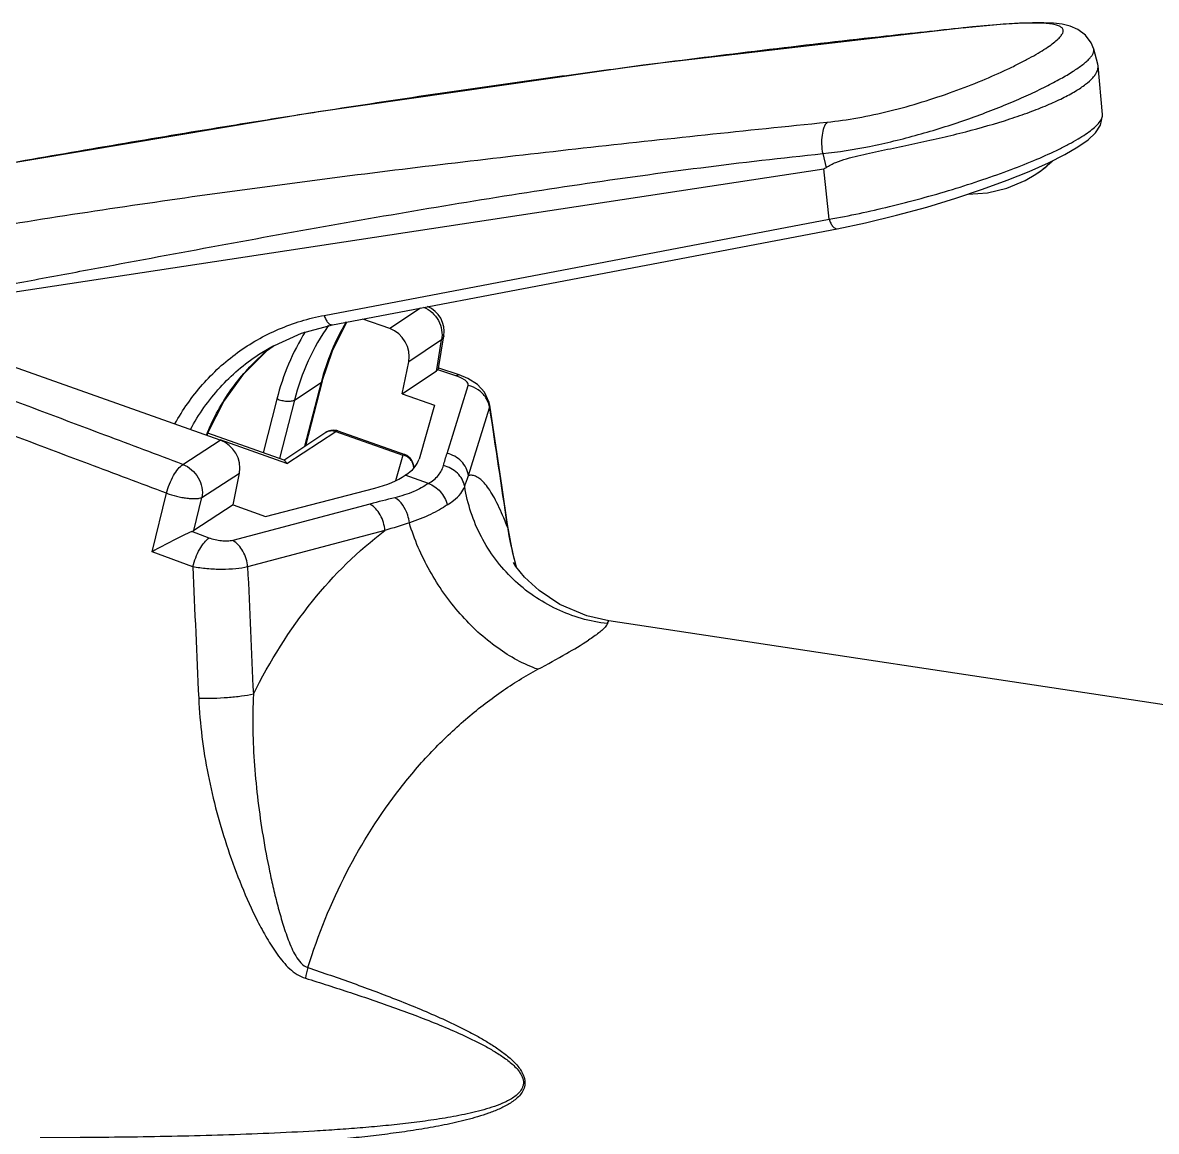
# Model space of a CAD drawing. Extents: x -7342 to 109, y -2713 to 214.
# Drawn here: x -5411.62 to -5369.7, y -2399 to -2358 of the extents above; entities that cross this region are included whole.
import ezdxf

# ---------------------------------------------------------------- set-up
doc = ezdxf.new("R2010")
doc.units = 0
doc.header["$LTSCALE"] = 7
doc.layers.get('0').update_dxf_attribs({"color": 2, "linetype": 'CONTINUOUS'})

msp = doc.modelspace()

# ---------------------------------------------------------------- linework, layer by layer
at = {"color": 7, "linetype": 'Continuous'}
for p, q in [((-5376.53783, -2358.16566), (-5376.84071, -2358.19765)), ((-5376.53783, -2358.16566), (-5376.84035, -2358.19678)), ((-5376.53783, -2358.16566), (-5376.4985, -2358.15775)), ((-5376.49762, -2358.16156), (-5376.53783, -2358.16566)), ((-5371.86361, -2359.53788), (-5372.01603, -2358.97982)), ((-5388.30752, -2359.53455), (-5389.25678, -2359.66075)), ((-5388.3075, -2359.53375), (-5389.25677, -2359.65773)), ((-5371.85289, -2359.59741), (-5371.8636, -2359.53792)), ((-5371.69109, -2361.3942), (-5371.8529, -2359.59738)), ((-5382.03468, -2362.84447), (-5381.90688, -2363.36561)), ((-5417.42196, -2368.78898), (-5381.9896, -2363.4021)), ((-5381.79728, -2365.26881), (-5381.9896, -2363.4021)), ((-5374.39837, -2363.50124), (-5373.68813, -2363.18324)), ((-5374.13963, -2363.59241), (-5374.15884, -2363.60498)), ((-5400.4682, -2368.82344), (-5381.79728, -2365.26881)), ((-5400.16679, -2369.17292), (-5381.49587, -2365.61828)), ((-5404.31631, -2373.4371), (-5418.38056, -2368.44899)), ((-5396.90932, -2368.55275), (-5398.04866, -2369.31141)), ((-5398.04866, -2369.31141), (-5399.0426, -2368.95889)), ((-5396.13452, -2369.73093), (-5397.34507, -2370.53701)), ((-5396.29876, -2370.75769), (-5396.13452, -2369.73093)), ((-5396.24025, -2370.78461), (-5396.0476, -2369.58041)), ((-5402.33326, -2369.94806), (-5402.40881, -2369.99779)), ((-5402.90247, -2370.27681), (-5402.89535, -2370.27211)), ((-5397.58704, -2371.72083), (-5397.34507, -2370.53701)), ((-5397.58704, -2371.72083), (-5396.31763, -2370.87556)), ((-5396.31763, -2370.87556), (-5396.29877, -2370.7577)), ((-5396.26998, -2370.83414), (-5396.24047, -2370.78601)), ((-5395.60849, -2371.05718), (-5396.26998, -2370.83414)), ((-5395.48251, -2371.02462), (-5396.23534, -2370.77079)), ((-5395.48272, -2371.02455), (-5395.60849, -2371.05718)), ((-5395.16539, -2371.15374), (-5395.48273, -2371.02456)), ((-5401.57479, -2371.96077), (-5400.58734, -2371.31078)), ((-5400.58734, -2371.31078), (-5401.20113, -2373.6702)), ((-5400.54302, -2371.2553), (-5401.16506, -2373.64646)), ((-5400.54302, -2371.25531), (-5400.58734, -2371.31078)), ((-5395.92926, -2373.92736), (-5395.14802, -2371.41702)), ((-5394.80651, -2371.37843), (-5395.16539, -2371.15374)), ((-5397.58704, -2371.72083), (-5396.39524, -2372.14352)), ((-5402.22226, -2371.92112), (-5402.72695, -2373.90608)), ((-5401.57479, -2371.96077), (-5402.12379, -2374.12)), ((-5396.39524, -2372.14352), (-5396.96361, -2374.13661)), ((-5395.13752, -2374.75109), (-5394.35628, -2372.24075)), ((-5394.34948, -2372.14384), (-5394.36875, -2372.04511)), ((-5394.35628, -2372.24075), (-5394.34946, -2372.14395)), ((-5401.96825, -2374.17516), (-5400.40957, -2373.14916)), ((-5401.85319, -2374.30409), (-5400.04332, -2373.11274)), ((-5400.04332, -2373.11274), (-5397.56695, -2373.99102)), ((-5399.96753, -2373.09556), (-5397.49116, -2373.97384)), ((-5405.69739, -2374.33699), (-5404.31631, -2373.4371)), ((-5401.94718, -2374.18264), (-5404.77228, -2373.18067)), ((-5401.85319, -2374.30409), (-5404.31423, -2373.43124)), ((-5397.56695, -2373.99102), (-5397.83434, -2374.93935)), ((-5404.9904, -2375.56032), (-5403.60542, -2374.65789)), ((-5403.83792, -2375.83547), (-5403.60542, -2374.65789)), ((-5396.61938, -2375.03931), (-5397.47852, -2374.7346)), ((-5402.64611, -2376.25817), (-5398.60364, -2375.21615)), ((-5406.83061, -2377.5625), (-5406.30027, -2375.40142)), ((-5405.29024, -2376.78179), (-5404.9904, -2375.56032)), ((-5403.83792, -2375.83547), (-5405.29024, -2376.78179)), ((-5398.77963, -2375.80362), (-5403.85457, -2377.14811)), ((-5403.83792, -2375.83547), (-5402.64611, -2376.25817)), ((-5404.72793, -2377.06006), (-5405.36511, -2376.82102)), ((-5398.2267, -2376.78454), (-5403.30164, -2378.12904)), ((-5393.71186, -2376.56), (-5393.69768, -2376.65515)), ((-5393.69768, -2376.65515), (-5393.69107, -2376.55691)), ((-5393.69107, -2376.55691), (-5393.69108, -2376.55685)), ((-5393.49154, -2377.62234), (-5393.69108, -2376.55685)), ((-5405.33056, -2378.12536), (-5406.83061, -2377.5625)), ((-5393.35389, -2378.13876), (-5393.49154, -2377.62234)), ((-5329.14005, -2389.30239), (-5389.94299, -2380.12354))]:
    msp.add_line(p, q, dxfattribs=at)
for points in [[(-5372.01584, -2358.98054), (-5372.10587, -2358.75116), (-5372.32401, -2358.45782), (-5372.60097, -2358.25204), (-5372.88981, -2358.12871), (-5373.18305, -2358.0581), (-5373.49967, -2358.01843), (-5373.85927, -2358.00033), (-5374.27538, -2358.00051), (-5374.75593, -2358.01781), (-5375.30301, -2358.05167), (-5375.9134, -2358.1014), (-5376.4985, -2358.15775)], [(-5376.49849, -2358.15775), (-5388.67522, -2359.57742), (-5400.92611, -2361.33292), (-5412.90719, -2363.3429)], [(-5373.68813, -2363.18324), (-5373.0859, -2362.87885), (-5372.5991, -2362.59337), (-5372.22557, -2362.32724), (-5371.95126, -2362.06884), (-5371.76219, -2361.7844), (-5371.68842, -2361.44326), (-5371.69124, -2361.39275)], [(-5374.13963, -2363.59241), (-5374.02195, -2363.51221), (-5373.75401, -2363.30785), (-5373.51609, -2363.09629)], [(-5381.49589, -2365.61828), (-5380.44924, -2365.40036), (-5379.30518, -2365.12392), (-5378.18659, -2364.81853), (-5377.11917, -2364.49506), (-5376.12271, -2364.16273), (-5375.21221, -2363.82935), (-5374.39837, -2363.50124)], [(-5376.65556, -2364.34044), (-5375.9483, -2364.28753), (-5375.22519, -2364.11504), (-5374.55388, -2363.83456), (-5374.15884, -2363.60498)], [(-5402.90237, -2370.27677), (-5402.4499, -2370.00105), (-5401.30816, -2369.48233), (-5400.16677, -2369.17292)], [(-5400.54301, -2371.25531), (-5400.16857, -2370.13177), (-5399.63621, -2369.0719)], [(-5403.44533, -2370.98667), (-5402.56212, -2370.11201), (-5402.35581, -2369.95831)], [(-5404.80059, -2373.26534), (-5404.75954, -2373.14257), (-5404.18284, -2372.00438), (-5403.44533, -2370.98667)], [(-5394.36875, -2372.04511), (-5394.53721, -2371.66794), (-5394.80651, -2371.37843)], [(-5393.69107, -2376.55691), (-5393.90815, -2375.10099), (-5394.34961, -2372.14293)], [(-5389.94309, -2380.12353), (-5390.76242, -2379.93566), (-5391.76167, -2379.51282), (-5392.52706, -2379.00274), (-5393.06387, -2378.49978), (-5393.38028, -2378.10591), (-5393.47636, -2377.95846)]]:
    msp.add_lwpolyline(points, dxfattribs=at)
for centre, radius, start, end in [((-5321.15051, -2872.46975), 517.31942, 98.8051856, 98.9641402), ((-5376.23805, -2360.41019), 3.81181, 303.40173, 313.988763), ((-5397.03505, -2369.42259), 0.99996, 350.924344, 67.73095), ((-5397.70535, -2375.92835), 7.57828, 128.068687, 132.571588), ((-5396.46683, -2370.6509), 0.26969, 303.5894, 308.335596), ((-5395.24671, -2372.36886), 0.8996, 8.187065, 13.73235), ((-5400.13472, -2373.56666), 0.49986, 78.623365, 123.354024), ((-5400.13462, -2373.56719), 0.50035, 70.49161, 78.646378), ((-5397.67935, -2374.51942), 0.54022, 70.934565, 77.990757), ((-5397.67895, -2374.51869), 0.5394, 64.275181, 70.949062), ((-5397.65823, -2374.44504), 0.49993, 357.117761, 70.458561), ((-5375.22146, -2465.07413), 92.32666, 104.1941699, 104.7831296), ((-5383.72284, -2421.24199), 46.76352, 106.905239, 108.068462), ((-5404.73335, -2380.78556), 11.78326, 20.966551, 22.331143), ((-5405.95468, -2381.25568), 13.09194, 20.573055, 20.975166), ((-5375.06801, -2373.25832), 18.94111, 194.317184, 194.877878), ((-5396.75531, -2394.17878), 4.48915, 164.019217, 169.192614)]:
    msp.add_arc(centre, radius, start, end, dxfattribs=at)
for centre, major_axis, ratio, start_param, end_param in [((-5398.23542, -2370.2219), (0.54083, -0.84117), 0.86944899, 0.72795038, 2.29806148), ((-5404.49577, -2374.34278), (0.56001, -0.82853), 0.86286238, 0.70805864, 2.27816973), ((-5402.78879, -2372.85178), (5.8377, -1.23434), 0.35403294, 5.92348137, 6.25857187), ((-5402.78765, -2372.85103), (5.86136, -1.11666), 0.39937224, 5.5803465, 5.915437)]:
    msp.add_ellipse(centre, major_axis=major_axis, ratio=ratio, start_param=start_param, end_param=end_param, dxfattribs=at)
for points, knots in [([(-5381.87492, -2361.6788), (-5381.4941, -2361.63995), (-5380.71373, -2361.52652), (-5379.54035, -2361.27332), (-5378.36361, -2360.94599), (-5377.22792, -2360.56589), (-5376.17383, -2360.15708), (-5375.36687, -2359.80133), (-5374.78952, -2359.51994), (-5374.41318, -2359.32345), (-5374.08108, -2359.13631), (-5373.79598, -2358.96055), (-5373.56012, -2358.79793), (-5373.3755, -2358.64976), (-5373.25744, -2358.53208), (-5373.19306, -2358.44408), (-5373.15447, -2358.37321), (-5373.13744, -2358.30007), (-5373.15584, -2358.23545), (-5373.1846, -2358.19384), (-5373.2276, -2358.15752), (-5373.30988, -2358.11178), (-5373.45125, -2358.06906), (-5373.66239, -2358.03578), (-5373.92739, -2358.0168), (-5374.2445, -2358.01139), (-5374.76471, -2358.02215), (-5375.52199, -2358.06898), (-5376.15523, -2358.12675), (-5376.49762, -2358.16156)], [0, 0, 0, 0, 6157.79070261, 12671.02456644, 19298.68923152, 25796.15423808, 31928.67780129, 37480.0886699, 39977.17165855, 42259.60086753, 44308.60557631, 46108.18437172, 47645.84210589, 48913.98088913, 49913.02905223, 50316.47893424, 50661.62433408, 51213.81772683, 51461.72454458, 51721.62988684, 52015.70521975, 52359.4879808, 53229.53565547, 54371.56858624, 55795.48953451, 57498.96873847, 59472.38044065, 64164.14069138, 69700.54997335, 69700.54997335, 69700.54997335, 69700.54997335]), ([(-5376.84035, -2358.19678), (-5377.79298, -2358.29512), (-5381.61964, -2358.70316), (-5385.44082, -2359.16235), (-5388.3075, -2359.53375)], [0, 0, 0, 0, 1621.67663608, 6516.43293964, 6516.43293964, 6516.43293964, 6516.43293964]), ([(-5382.03468, -2362.84447), (-5381.45483, -2362.78133), (-5380.26676, -2362.59026), (-5378.50008, -2362.16233), (-5377.04171, -2361.70478), (-5375.92541, -2361.29728), (-5375.15207, -2360.98825), (-5374.4423, -2360.67888), (-5373.80724, -2360.37635), (-5373.25675, -2360.08746), (-5372.79958, -2359.8181), (-5372.48385, -2359.60244), (-5372.28629, -2359.44061), (-5372.17521, -2359.33463), (-5372.09153, -2359.23618), (-5372.03542, -2359.14489), (-5372.0072, -2359.05965), (-5372.0094, -2359.0045), (-5372.01584, -2358.98054)], [0, 0, 0, 0, 6701.11442977, 13802.99549242, 20868.1555793, 24248.1453995, 27453.94944369, 30434.40047, 33141.94794048, 35533.94018197, 37574.26975793, 39235.8189367, 39919.97200113, 40506.23207455, 40997.41547052, 41400.56018302, 41730.502159, 42015.46657382, 42015.46657382, 42015.46657382, 42015.46657382]), ([(-5389.25677, -2359.65773), (-5390.18219, -2359.77955), (-5393.88085, -2360.27762), (-5397.57368, -2360.81878), (-5400.33932, -2361.24717)], [0, 0, 0, 0, 1612.53408373, 6447.37724689, 6447.37724689, 6447.37724689, 6447.37724689]), ([(-5381.90688, -2363.36561), (-5381.79835, -2363.28469), (-5381.55053, -2363.15681), (-5381.15187, -2363.02425), (-5380.73304, -2362.91623), (-5380.1533, -2362.78694), (-5379.41236, -2362.63708), (-5378.5175, -2362.45152), (-5377.62717, -2362.25269), (-5376.48936, -2361.9728), (-5375.40857, -2361.66429), (-5374.40822, -2361.32046), (-5373.75541, -2361.06519), (-5373.18624, -2360.80813), (-5372.70935, -2360.55329), (-5372.33204, -2360.30477), (-5372.0892, -2360.0934), (-5371.95604, -2359.92738), (-5371.89093, -2359.81429), (-5371.85433, -2359.70446), (-5371.84982, -2359.63153), (-5371.8529, -2359.59738)], [0, 0, 0, 0, 1828.75481876, 3722.74682559, 5673.29050874, 7667.81882628, 11746.54873337, 15884.12747792, 20013.02806475, 24068.61617833, 31711.85749157, 35184.55717017, 38354.39979433, 41176.94124596, 43616.64782554, 45649.93743769, 47272.01377658, 47937.62240639, 48516.76959213, 49025.61960763, 49488.7983313, 49488.7983313, 49488.7983313, 49488.7983313]), ([(-5373.29384, -2362.67458), (-5373.16853, -2362.61309), (-5372.93239, -2362.49264), (-5372.60481, -2362.30893), (-5372.3243, -2362.13273), (-5372.09324, -2361.96606), (-5371.91197, -2361.80814), (-5371.75821, -2361.63657), (-5371.68308, -2361.48349), (-5371.69111, -2361.39416)], [0, 0, 0, 0, 3810.63341771, 7234.37955127, 10250.86217769, 12845.74350785, 15015.17200349, 16770.12383147, 19218.49507652, 19218.49507652, 19218.49507652, 19218.49507652]), ([(-5417.56904, -2366.38507), (-5416.08526, -2366.1187), (-5413.12267, -2365.60759), (-5407.20387, -2364.67788), (-5399.79801, -2363.66069), (-5390.86126, -2362.61195), (-5384.88115, -2361.98532), (-5381.87492, -2361.6788)], [0, 0, 0, 0, 1712.25758495, 3414.56544917, 6804.98497262, 10202.18564984, 13634.46111052, 13634.46111052, 13634.46111052, 13634.46111052]), ([(-5401.75729, -2361.46883), (-5402.63923, -2361.60795), (-5406.14622, -2362.17041), (-5409.6476, -2362.76777), (-5412.26542, -2363.23372)], [0, 0, 0, 0, 1603.73764306, 6379.78813768, 6379.78813768, 6379.78813768, 6379.78813768]), ([(-5381.87492, -2361.6788), (-5381.92714, -2361.73456), (-5382.01038, -2361.89316), (-5382.073, -2362.17372), (-5382.08549, -2362.50177), (-5382.05806, -2362.73016), (-5382.03468, -2362.84447)], [0, 0, 0, 0, 2196.365054, 5002.82694272, 8230.73002671, 11584.93754123, 11584.93754123, 11584.93754123, 11584.93754123]), ([(-5381.79728, -2365.26881), (-5381.04824, -2365.13776), (-5379.51742, -2364.81078), (-5377.62895, -2364.29573), (-5376.13558, -2363.81748), (-5375.09385, -2363.44679), (-5374.15082, -2363.07171), (-5373.56447, -2362.8074), (-5373.29384, -2362.67458)], [0, 0, 0, 0, 4275.66723933, 8794.67390106, 11000.43341765, 13091.37071615, 15010.54603805, 16705.61339292, 16705.61339292, 16705.61339292, 16705.61339292]), ([(-5417.68086, -2368.69722), (-5416.94099, -2368.56424), (-5415.4614, -2368.29854), (-5413.24376, -2367.89168), (-5411.02757, -2367.47913), (-5408.07317, -2366.9274), (-5404.3794, -2366.23812), (-5398.45883, -2365.16417), (-5392.51633, -2364.17388), (-5386.54076, -2363.34538), (-5383.53908, -2362.99852), (-5382.03468, -2362.84447)], [0, 0, 0, 0, 1465.82420629, 2931.28556107, 4396.44428281, 5861.5026835, 8791.82618876, 11723.38961908, 17594.79890546, 20537.30140592, 23486.14252973, 23486.14252973, 23486.14252973, 23486.14252973]), ([(-5381.90688, -2363.36561), (-5381.92504, -2363.37915), (-5381.95236, -2363.39418), (-5381.98202, -2363.40095), (-5381.9896, -2363.4021)], [0, 0, 0, 0, 4885.79034016, 6539.64205114, 6539.64205114, 6539.64205114, 6539.64205114]), ([(-5381.79728, -2365.26881), (-5381.78222, -2365.32036), (-5381.74663, -2365.41432), (-5381.68319, -2365.51716), (-5381.62472, -2365.57628), (-5381.58191, -2365.60538), (-5381.53846, -2365.62081), (-5381.50927, -2365.62076), (-5381.4959, -2365.61822)], [0, 0, 0, 0, 5430.42224233, 10112.02486282, 12082.8065728, 13799.94969892, 15303.03470002, 16678.75652163, 16678.75652163, 16678.75652163, 16678.75652163]), ([(-5396.79705, -2368.52409), (-5396.68269, -2368.5697), (-5396.46706, -2368.70576), (-5396.23157, -2369.00452), (-5396.10639, -2369.36113), (-5396.10966, -2369.613), (-5396.13452, -2369.73093)], [0, 0, 0, 0, 2858.86906305, 5779.67031031, 8678.26838173, 11476.99111367, 11476.99111367, 11476.99111367, 11476.99111367]), ([(-5405.98959, -2372.83693), (-5405.70356, -2372.31905), (-5405.02473, -2371.34641), (-5403.71676, -2370.15071), (-5402.17832, -2369.27654), (-5401.04665, -2368.9336), (-5400.4682, -2368.82344)], [0, 0, 0, 0, 2873.34258684, 5708.16800834, 8538.07596776, 11397.95808129, 11397.95808129, 11397.95808129, 11397.95808129]), ([(-5400.4682, -2368.82344), (-5400.45313, -2368.875), (-5400.41754, -2368.96896), (-5400.3541, -2369.0718), (-5400.29562, -2369.13093), (-5400.25281, -2369.16002), (-5400.20936, -2369.17544), (-5400.18017, -2369.17539), (-5400.1668, -2369.17285)], [0, 0, 0, 0, 5347.30922849, 9957.19774253, 11897.76084573, 13588.55896291, 15068.58249603, 16423.22589515, 16423.22589515, 16423.22589515, 16423.22589515]), ([(-5400.30694, -2369.19046), (-5400.599, -2369.60159), (-5401.10994, -2370.49224), (-5401.4478, -2371.46107), (-5401.57479, -2371.96077)], [0, 0, 0, 0, 3187.96533148, 6447.180398, 6447.180398, 6447.180398, 6447.180398]), ([(-5399.6526, -2369.06652), (-5399.85951, -2369.41186), (-5400.22561, -2370.14079), (-5400.48409, -2370.91413), (-5400.58734, -2371.31078)], [0, 0, 0, 0, 3196.96201444, 6451.78858258, 6451.78858258, 6451.78858258, 6451.78858258]), ([(-5401.16838, -2369.42953), (-5401.40531, -2369.80966), (-5401.82224, -2370.61707), (-5402.10974, -2371.47866), (-5402.22226, -2371.92112)], [0, 0, 0, 0, 3191.07034976, 6443.62016096, 6443.62016096, 6443.62016096, 6443.62016096]), ([(-5396.0476, -2369.58043), (-5396.04983, -2369.59427), (-5396.06464, -2369.65123), (-5396.10097, -2369.70158), (-5396.13452, -2369.73093)], [0, 0, 0, 0, 1549.99355189, 6478.10865155, 6478.10865155, 6478.10865155, 6478.10865155]), ([(-5405.69739, -2374.33699), (-5406.65897, -2373.97605), (-5410.50306, -2372.5322), (-5414.34589, -2371.08499), (-5417.22681, -2369.99787)], [0, 0, 0, 0, 1600.05581437, 6397.00229516, 6397.00229516, 6397.00229516, 6397.00229516]), ([(-5405.41639, -2373.04026), (-5405.11588, -2372.48447), (-5404.38631, -2371.4465), (-5403.42243, -2370.61996), (-5402.90246, -2370.27682)], [0, 0, 0, 0, 3239.04187521, 6432.73764336, 6432.73764336, 6432.73764336, 6432.73764336]), ([(-5404.82707, -2373.25383), (-5404.60323, -2372.70012), (-5404.04336, -2371.6469), (-5403.26305, -2370.74326), (-5402.83214, -2370.34745)], [0, 0, 0, 0, 3250.86226817, 6435.69354953, 6435.69354953, 6435.69354953, 6435.69354953]), ([(-5406.30027, -2375.40142), (-5407.26212, -2375.04038), (-5411.1073, -2373.59611), (-5414.95122, -2372.14849), (-5417.83296, -2371.06107)], [0, 0, 0, 0, 1600.21151806, 6397.62488859, 6397.62488859, 6397.62488859, 6397.62488859]), ([(-5395.1458, -2371.3714), (-5395.15155, -2371.34115), (-5395.19431, -2371.27592), (-5395.34579, -2371.15825), (-5395.49695, -2371.09479), (-5395.60849, -2371.05718)], [0, 0, 0, 0, 1426.84349021, 3424.62655713, 8879.57447614, 8879.57447614, 8879.57447614, 8879.57447614]), ([(-5394.49311, -2371.87254), (-5394.56482, -2371.75876), (-5394.75916, -2371.55804), (-5395.01471, -2371.44685), (-5395.14802, -2371.41702)], [0, 0, 0, 0, 3221.23405502, 6493.25474359, 6493.25474359, 6493.25474359, 6493.25474359]), ([(-5394.37283, -2372.1553), (-5394.39102, -2372.08074), (-5394.42804, -2371.9835), (-5394.47928, -2371.89447), (-5394.49311, -2371.87254)], [0, 0, 0, 0, 4856.39690702, 6497.33506011, 6497.33506011, 6497.33506011, 6497.33506011]), ([(-5401.57479, -2371.96077), (-5401.58992, -2371.97093), (-5401.62705, -2371.98782), (-5401.71941, -2372.00963), (-5401.86038, -2372.01172), (-5402.04047, -2371.9838), (-5402.16279, -2371.94552), (-5402.22226, -2371.92112)], [0, 0, 0, 0, 1133.63840715, 2506.76192463, 5885.08113151, 9817.04807846, 13817.29710797, 13817.29710797, 13817.29710797, 13817.29710797]), ([(-5400.40954, -2373.14915), (-5400.38385, -2373.13223), (-5400.32763, -2373.10451), (-5400.235, -2373.08434), (-5400.13806, -2373.0862), (-5400.07439, -2373.10172), (-5400.04332, -2373.11274)], [0, 0, 0, 0, 2778.73718749, 5597.08115169, 8488.22322018, 11466.59782724, 11466.59782724, 11466.59782724, 11466.59782724]), ([(-5399.96753, -2373.09556), (-5399.97857, -2373.09164), (-5400.00686, -2373.09184), (-5400.03088, -2373.10455), (-5400.04332, -2373.11274)], [0, 0, 0, 0, 2849.26715456, 6468.07597992, 6468.07597992, 6468.07597992, 6468.07597992]), ([(-5397.49116, -2373.97384), (-5397.5022, -2373.96993), (-5397.53049, -2373.97012), (-5397.55451, -2373.98283), (-5397.56695, -2373.99102)], [0, 0, 0, 0, 2857.52417677, 6486.82540691, 6486.82540691, 6486.82540691, 6486.82540691]), ([(-5395.13752, -2374.75109), (-5395.16536, -2374.55707), (-5395.35841, -2374.17437), (-5395.73149, -2373.97162), (-5395.92926, -2373.92736)], [0, 0, 0, 0, 3195.62948222, 6499.67460938, 6499.67460938, 6499.67460938, 6499.67460938]), ([(-5406.30027, -2375.40142), (-5406.27177, -2375.28661), (-5406.199, -2375.06265), (-5406.05533, -2374.75678), (-5405.89234, -2374.50885), (-5405.76347, -2374.37823), (-5405.69739, -2374.33699)], [0, 0, 0, 0, 3256.47731379, 6462.60666634, 9270.01606406, 11414.32584837, 11414.32584837, 11414.32584837, 11414.32584837]), ([(-5405.69739, -2374.33699), (-5405.46164, -2374.42375), (-5405.05373, -2374.78209), (-5404.94414, -2375.31674), (-5404.9904, -2375.56032)], [0, 0, 0, 0, 3241.94405131, 6441.54214534, 6441.54214534, 6441.54214534, 6441.54214534]), ([(-5401.85319, -2374.30409), (-5401.86534, -2374.27542), (-5401.88511, -2374.23658), (-5401.92019, -2374.19755), (-5401.93833, -2374.18578), (-5401.94718, -2374.18264)], [0, 0, 0, 0, 5267.87629522, 7250.75300626, 8838.37942405, 8838.37942405, 8838.37942405, 8838.37942405]), ([(-5397.16102, -2374.4724), (-5397.16014, -2374.42784), (-5397.17242, -2374.33705), (-5397.23047, -2374.21156), (-5397.32294, -2374.10539), (-5397.4023, -2374.05325), (-5397.44483, -2374.03275)], [0, 0, 0, 0, 2793.01700775, 5639.6915894, 8548.80819999, 11507.42623812, 11507.42623812, 11507.42623812, 11507.42623812]), ([(-5396.61938, -2375.03931), (-5396.4803, -2374.95958), (-5396.29161, -2374.81721), (-5396.12551, -2374.57076), (-5396.07656, -2374.44387), (-5396.05954, -2374.38052)], [0, 0, 0, 0, 4829.00801525, 6911.64146126, 8887.45450655, 8887.45450655, 8887.45450655, 8887.45450655]), ([(-5395.27467, -2375.15214), (-5395.31145, -2374.96754), (-5395.51024, -2374.61004), (-5395.86961, -2374.42205), (-5396.05954, -2374.38052)], [0, 0, 0, 0, 3197.65040079, 6500.5884139, 6500.5884139, 6500.5884139, 6500.5884139]), ([(-5393.8338, -2376.30841), (-5393.93686, -2376.05793), (-5394.09413, -2375.7102), (-5394.33525, -2375.30203), (-5394.50014, -2375.07473), (-5394.66207, -2374.90385), (-5394.82212, -2374.78918), (-5394.98301, -2374.73253), (-5395.08946, -2374.73882), (-5395.13752, -2374.75109)], [0, 0, 0, 0, 7150.05091479, 10045.34353631, 12502.39232575, 14548.45073457, 16235.10133491, 17656.13584781, 18965.6263658, 18965.6263658, 18965.6263658, 18965.6263658]), ([(-5396.61938, -2375.03931), (-5396.78437, -2375.16268), (-5397.19007, -2375.37312), (-5397.62272, -2375.50589), (-5397.86076, -2375.56618)], [0, 0, 0, 0, 2962.12538207, 6492.73852397, 6492.73852397, 6492.73852397, 6492.73852397]), ([(-5396.61982, -2375.03916), (-5396.45104, -2375.09904), (-5396.14025, -2375.31698), (-5395.96573, -2375.65208), (-5395.92306, -2375.83001)], [0, 0, 0, 0, 3214.699251, 6499.34093591, 6499.34093591, 6499.34093591, 6499.34093591]), ([(-5395.92288, -2375.83076), (-5395.84053, -2375.78119), (-5395.6602, -2375.65924), (-5395.42434, -2375.44178), (-5395.30896, -2375.24682), (-5395.27467, -2375.15214)], [0, 0, 0, 0, 2689.18184591, 6080.62680668, 8897.79069145, 8897.79069145, 8897.79069145, 8897.79069145]), ([(-5390.00026, -2380.22373), (-5390.64567, -2380.14963), (-5391.92377, -2379.78439), (-5393.55924, -2378.6538), (-5394.75414, -2377.06158), (-5395.17258, -2375.79642), (-5395.27467, -2375.15214)], [0, 0, 0, 0, 2883.60402837, 5778.04484087, 8677.05213397, 11572.49383988, 11572.49383988, 11572.49383988, 11572.49383988]), ([(-5406.30027, -2375.40142), (-5406.17879, -2375.44482), (-5405.99277, -2375.50357), (-5405.74036, -2375.55627), (-5405.55536, -2375.58537), (-5405.38246, -2375.6014), (-5405.22836, -2375.6022), (-5405.09893, -2375.59228), (-5405.02187, -2375.57448), (-5404.9904, -2375.56032)], [0, 0, 0, 0, 5429.26046605, 8189.116652, 10846.41429103, 13307.94422572, 15490.64900232, 17321.18033329, 18773.86318284, 18773.86318284, 18773.86318284, 18773.86318284]), ([(-5397.32119, -2376.49927), (-5397.33126, -2376.40127), (-5397.40541, -2376.04466), (-5397.62835, -2375.69855), (-5397.86076, -2375.56618)], [0, 0, 0, 0, 1748.37672171, 6495.40037469, 6495.40037469, 6495.40037469, 6495.40037469]), ([(-5398.2267, -2376.78454), (-5398.24071, -2376.58184), (-5398.351, -2376.1996), (-5398.61996, -2375.89275), (-5398.77963, -2375.80362)], [0, 0, 0, 0, 3415.55309536, 6489.42609108, 6489.42609108, 6489.42609108, 6489.42609108]), ([(-5395.92288, -2375.83076), (-5396.01371, -2375.89578), (-5396.214, -2376.02126), (-5396.6742, -2376.26005), (-5397.05425, -2376.40766), (-5397.32119, -2376.49926)], [0, 0, 0, 0, 1917.20965908, 4048.62439183, 8892.53164606, 8892.53164606, 8892.53164606, 8892.53164606]), ([(-5392.5661, -2381.9127), (-5393.09668, -2381.72795), (-5394.15131, -2381.14605), (-5395.50829, -2379.8866), (-5396.61919, -2378.3095), (-5397.13742, -2377.11248), (-5397.32119, -2376.49926)], [0, 0, 0, 0, 2621.27622513, 5531.27487361, 8574.43625975, 11561.18777134, 11561.18777134, 11561.18777134, 11561.18777134]), ([(-5405.36511, -2376.82102), (-5405.47453, -2376.86739), (-5405.71272, -2376.98041), (-5406.20255, -2377.22511), (-5406.58155, -2377.42584), (-5406.83061, -2377.5625)], [0, 0, 0, 0, 1913.32717285, 4242.46301117, 8816.49856493, 8816.49856493, 8816.49856493, 8816.49856493]), ([(-5405.36511, -2376.82102), (-5405.35825, -2376.81811), (-5405.33251, -2376.80663), (-5405.30762, -2376.79311), (-5405.29024, -2376.78179)], [0, 0, 0, 0, 1703.5665733, 6450.52270108, 6450.52270108, 6450.52270108, 6450.52270108]), ([(-5403.09048, -2382.83798), (-5402.48467, -2381.61962), (-5401.09276, -2379.39136), (-5399.22357, -2377.53074), (-5398.2267, -2376.78454)], [0, 0, 0, 0, 3385.07008398, 6482.95136477, 6482.95136477, 6482.95136477, 6482.95136477]), ([(-5393.69768, -2376.65515), (-5393.67914, -2376.76251), (-5393.59973, -2377.19421), (-5393.50242, -2377.62254), (-5393.42083, -2377.94226)], [0, 0, 0, 0, 1619.0564855, 6522.50325916, 6522.50325916, 6522.50325916, 6522.50325916]), ([(-5405.33056, -2378.12536), (-5405.30209, -2378.01049), (-5405.22937, -2377.78639), (-5405.08576, -2377.48028), (-5404.92283, -2377.23213), (-5404.794, -2377.10135), (-5404.72793, -2377.06006)], [0, 0, 0, 0, 3264.95464636, 6479.88834142, 9294.94375825, 11444.5131385, 11444.5131385, 11444.5131385, 11444.5131385]), ([(-5403.85457, -2377.14811), (-5403.91638, -2377.16449), (-5404.05576, -2377.18112), (-5404.35182, -2377.16853), (-5404.58105, -2377.11515), (-5404.72793, -2377.06006)], [0, 0, 0, 0, 1908.64224927, 4150.78232639, 8833.16924964, 8833.16924964, 8833.16924964, 8833.16924964]), ([(-5403.30164, -2378.12904), (-5403.31565, -2377.92633), (-5403.42594, -2377.5441), (-5403.6949, -2377.23724), (-5403.85457, -2377.14811)], [0, 0, 0, 0, 3402.06295485, 6463.79524207, 6463.79524207, 6463.79524207, 6463.79524207]), ([(-5403.30164, -2378.12904), (-5403.44478, -2378.16278), (-5403.76285, -2378.20802), (-5404.26625, -2378.22775), (-5404.7992, -2378.20316), (-5405.15671, -2378.15701), (-5405.33056, -2378.12536)], [0, 0, 0, 0, 2478.16773936, 5393.40932075, 8480.20268894, 11457.69738325, 11457.69738325, 11457.69738325, 11457.69738325]), ([(-5390.00026, -2380.22373), (-5390.00497, -2380.24443), (-5390.02777, -2380.29061), (-5390.05927, -2380.33008), (-5390.0786, -2380.35197)], [0, 0, 0, 0, 2760.4133657, 6558.32874108, 6558.32874108, 6558.32874108, 6558.32874108]), ([(-5389.9431, -2380.12353), (-5389.95532, -2380.12177), (-5389.98575, -2380.16268), (-5389.99411, -2380.19705), (-5390.00026, -2380.22373)], [0, 0, 0, 0, 2037.25965906, 6558.22614897, 6558.22614897, 6558.22614897, 6558.22614897]), ([(-5390.0786, -2380.35197), (-5390.10878, -2380.38613), (-5390.18429, -2380.45874), (-5390.38817, -2380.62508), (-5390.56785, -2380.74822), (-5390.7003, -2380.83541)], [0, 0, 0, 0, 1554.1057399, 3561.97221209, 8968.53175431, 8968.53175431, 8968.53175431, 8968.53175431]), ([(-5392.5661, -2381.9127), (-5392.21052, -2381.72455), (-5391.58069, -2381.37898), (-5390.96429, -2381.00918), (-5390.7003, -2380.83541)], [0, 0, 0, 0, 3669.00318926, 6551.4589439, 6551.4589439, 6551.4589439, 6551.4589439]), ([(-5401.07098, -2392.94285), (-5400.69741, -2391.73438), (-5399.75722, -2389.40421), (-5398.09272, -2386.77467), (-5396.52495, -2384.94876), (-5395.27622, -2383.75537), (-5393.96142, -2382.73563), (-5393.03609, -2382.16154), (-5392.5661, -2381.9127)], [0, 0, 0, 0, 4418.00016007, 8725.7933339, 10802.54132465, 12812.35264172, 14747.82401791, 16605.27042324, 16605.27042324, 16605.27042324, 16605.27042324]), ([(-5403.09048, -2382.83798), (-5403.23399, -2382.86902), (-5403.55012, -2382.91983), (-5404.22403, -2382.98642), (-5404.75552, -2383.00055), (-5405.1127, -2382.98844)], [0, 0, 0, 0, 1922.15476012, 4185.58812931, 8863.94675752, 8863.94675752, 8863.94675752, 8863.94675752]), ([(-5405.11269, -2382.98844), (-5405.06972, -2383.93496), (-5404.88851, -2385.35462), (-5404.45552, -2387.20706), (-5404.0408, -2388.57897), (-5403.54151, -2389.92315), (-5403.05295, -2391.01431), (-5402.60175, -2391.85521), (-5402.28416, -2392.35864), (-5401.99345, -2392.7332), (-5401.678, -2393.06905), (-5401.38152, -2393.27112), (-5401.16484, -2393.33703)], [0, 0, 0, 0, 6636.31966624, 9974.87538741, 13319.62600217, 16666.95282025, 20012.78520423, 21683.25762612, 23347.98555443, 24175.91430435, 24997.12125629, 26583.40739507, 26583.40739507, 26583.40739507, 26583.40739507]), ([(-5403.09048, -2382.83798), (-5403.11072, -2383.27627), (-5403.12149, -2384.15492), (-5403.05979, -2385.47143), (-5402.93031, -2386.78342), (-5402.74144, -2388.08787), (-5402.53937, -2389.16726), (-5402.3501, -2390.0246), (-5402.19245, -2390.66369), (-5402.01492, -2391.29704), (-5401.84255, -2391.81731), (-5401.67665, -2392.22194), (-5401.52911, -2392.51324), (-5401.34755, -2392.77794), (-5401.16994, -2392.91131), (-5401.07098, -2392.94285)], [0, 0, 0, 0, 4260.53804868, 8525.62193186, 12791.81395285, 17057.07758801, 21320.56379975, 23451.63567296, 25582.02564294, 27711.29360591, 29837.91531419, 30899.04317979, 31956.08970989, 33001.22032604, 34009.79703209, 34009.79703209, 34009.79703209, 34009.79703209]), ([(-5401.07098, -2392.94285), (-5400.51143, -2393.13118), (-5399.39376, -2393.51818), (-5398.0072, -2394.03604), (-5396.9067, -2394.48262), (-5396.08621, -2394.83961), (-5395.41072, -2395.16133), (-5394.87859, -2395.44058), (-5394.48441, -2395.66472), (-5394.09834, -2395.90799), (-5393.72581, -2396.17831), (-5393.43655, -2396.43715), (-5393.23572, -2396.67786), (-5393.11201, -2396.8818), (-5393.03889, -2397.11017), (-5393.05309, -2397.4206), (-5393.23029, -2397.6783), (-5393.44953, -2397.86311), (-5393.68557, -2398.0206), (-5394.0012, -2398.17939), (-5394.39472, -2398.3341), (-5394.79692, -2398.46427), (-5395.20458, -2398.57677), (-5395.7534, -2398.70878), (-5396.44618, -2398.84727), (-5397.28336, -2398.9847), (-5398.12467, -2399.10092), (-5398.96883, -2399.20078), (-5399.81505, -2399.28754), (-5400.94567, -2399.38884), (-5402.3618, -2399.49294), (-5404.06372, -2399.59124), (-5405.76765, -2399.66878), (-5407.47293, -2399.72962), (-5409.17914, -2399.77664), (-5410.31695, -2399.80022), (-5410.88594, -2399.81034)], [0, 0, 0, 0, 5603.87492365, 11225.76995079, 14046.34115801, 16875.86505071, 19717.84193259, 21145.46751634, 22579.12916015, 24020.93055699, 25474.30266501, 26944.94671228, 27690.33573864, 28442.99288831, 29196.78954384, 29933.36412778, 31315.13778806, 31991.50350935, 32663.18334884, 34000.67603988, 35336.8716183, 36673.57499287, 38011.27321668, 39350.06273039, 42030.56657153, 44714.69276737, 47401.74925041, 50091.19181655, 52782.5964589, 55475.63252748, 60865.53829798, 66259.42174342, 71656.19662567, 77055.08714947, 82455.51741189, 87857.04384908, 87857.04384908, 87857.04384908, 87857.04384908]), ([(-5401.16484, -2393.33703), (-5400.60793, -2393.50966), (-5399.49516, -2393.86385), (-5398.11252, -2394.33622), (-5397.01321, -2394.74225), (-5396.1924, -2395.06597), (-5395.51484, -2395.357), (-5394.97925, -2395.6092), (-5394.58129, -2395.8114), (-5394.18978, -2396.03083), (-5393.87292, -2396.23384), (-5393.63033, -2396.4155), (-5393.45613, -2396.56547), (-5393.2959, -2396.73397), (-5393.16226, -2396.92741), (-5393.10034, -2397.11824), (-5393.10626, -2397.27418), (-5393.14883, -2397.4179), (-5393.25361, -2397.56968), (-5393.46834, -2397.75551), (-5393.77717, -2397.92562), (-5394.16681, -2398.07949), (-5394.56714, -2398.20343), (-5394.97331, -2398.30719), (-5395.38338, -2398.39631), (-5395.9339, -2398.5002), (-5396.62679, -2398.60796), (-5397.46233, -2398.71321), (-5398.30082, -2398.80065), (-5399.14134, -2398.87432), (-5399.98333, -2398.93693), (-5401.10769, -2399.00827), (-5402.51512, -2399.07839), (-5404.20575, -2399.13998), (-5405.89775, -2399.18397), (-5407.59066, -2399.21378), (-5409.28415, -2399.23188), (-5410.41332, -2399.23735), (-5410.97795, -2399.23868)], [0, 0, 0, 0, 5915.50283247, 11847.24724649, 14821.78508732, 17804.40921888, 20798.33296389, 22301.34843246, 23809.93296754, 25326.13782217, 26853.48487193, 27623.49224115, 28399.41234796, 29183.09718829, 29976.6775284, 30771.05730439, 31163.02226172, 31543.51405042, 32277.70223399, 32994.57028589, 34411.84332564, 35826.73731789, 37242.61112408, 38660.03785466, 40079.00855813, 41499.37460966, 44343.54034669, 47191.58943115, 50042.65946914, 52896.12915331, 55751.54174285, 58608.54982991, 64326.28099243, 70047.802455, 75772.0416166, 81498.24065705, 87225.84095746, 92954.41819951, 92954.41819951, 92954.41819951, 92954.41819951])]:
    msp.add_open_spline(points, degree=3, knots=knots, dxfattribs=at)
for points in [[(-5396.26998, -2370.83414), (-5396.2788, -2370.84455), (-5396.28886, -2370.85396), (-5396.29955, -2370.86244)], [(-5395.14802, -2371.41702), (-5395.14349, -2371.40248), (-5395.14295, -2371.38635), (-5395.1458, -2371.3714)], [(-5394.35628, -2372.24075), (-5394.14128, -2373.68047), (-5393.92648, -2375.12022), (-5393.71186, -2376.56)], [(-5396.05954, -2374.38052), (-5396.01877, -2374.22873), (-5395.97596, -2374.07743), (-5395.92926, -2373.92736)], [(-5395.27467, -2375.15214), (-5395.2318, -2375.01752), (-5395.18669, -2374.88354), (-5395.13752, -2374.75109)], [(-5405.33056, -2378.12536), (-5405.25891, -2379.74643), (-5405.18629, -2381.36746), (-5405.11269, -2382.98844)], [(-5403.30164, -2378.12904), (-5403.23216, -2379.69872), (-5403.16178, -2381.26837), (-5403.09048, -2382.83798)]]:
    msp.add_open_spline(points, degree=3, dxfattribs=at)

doc.saveas('drawing.dxf')
